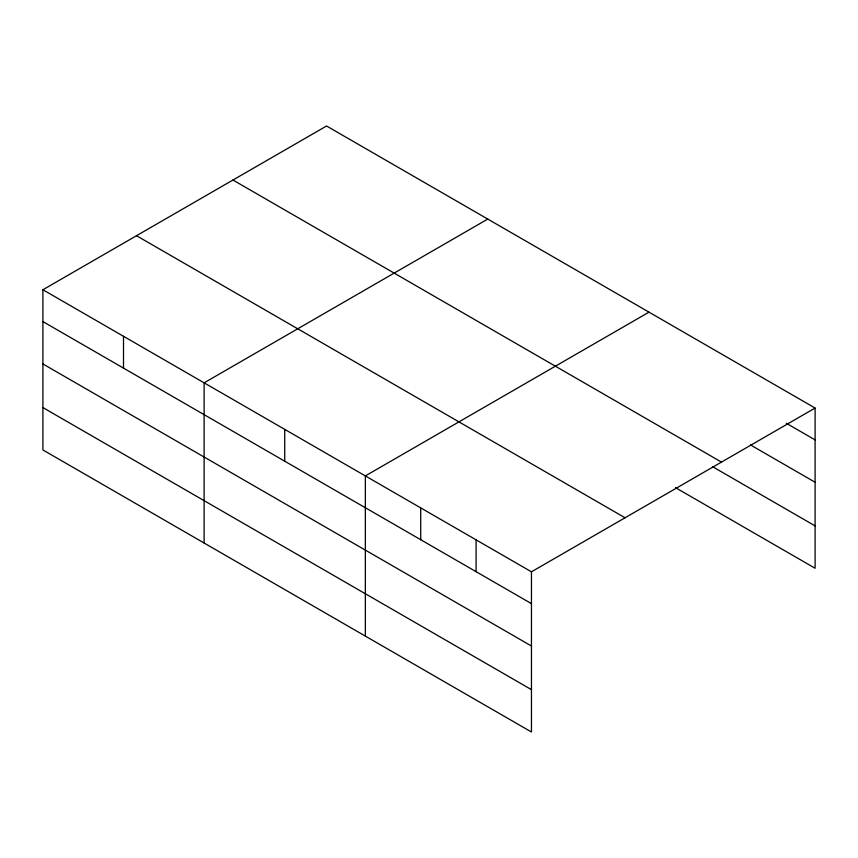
<?xml version="1.0" encoding="UTF-8"?>
<svg xmlns="http://www.w3.org/2000/svg" width="858" height="858" viewBox="0 0 858 858"><rect width="100%" height="100%" fill="white"/><g stroke="black" fill="none" stroke-linecap="round" stroke-linejoin="round"><path stroke-width="1.29" d="M531.456 646.01L531.456 571.814L42.9 289.757L42.9 449.946L531.456 732.003L531.456 646.01L42.9 363.942M675.525 487.666L815.1 568.243L815.1 408.054L326.544 125.997L42.9 289.757M487.773 219.069L204.118 382.84L204.118 543.028M648.991 312.151L365.347 475.911L365.347 636.11M531.456 571.814L815.1 408.054M786.26 423.23L815.1 439.886M750.503 444.948L815.1 482.239M232.947 180.03L721.492 462.097M712.44 466.613L815.1 525.89M136.508 235.714L625.053 517.771M42.9 321.578L531.456 603.646M42.9 407.582L531.456 689.65M476.083 539.854L476.083 571.675M420.71 507.882L420.71 539.714M284.727 429.375L284.727 461.207M123.509 336.293L123.509 368.125"/></g></svg>
